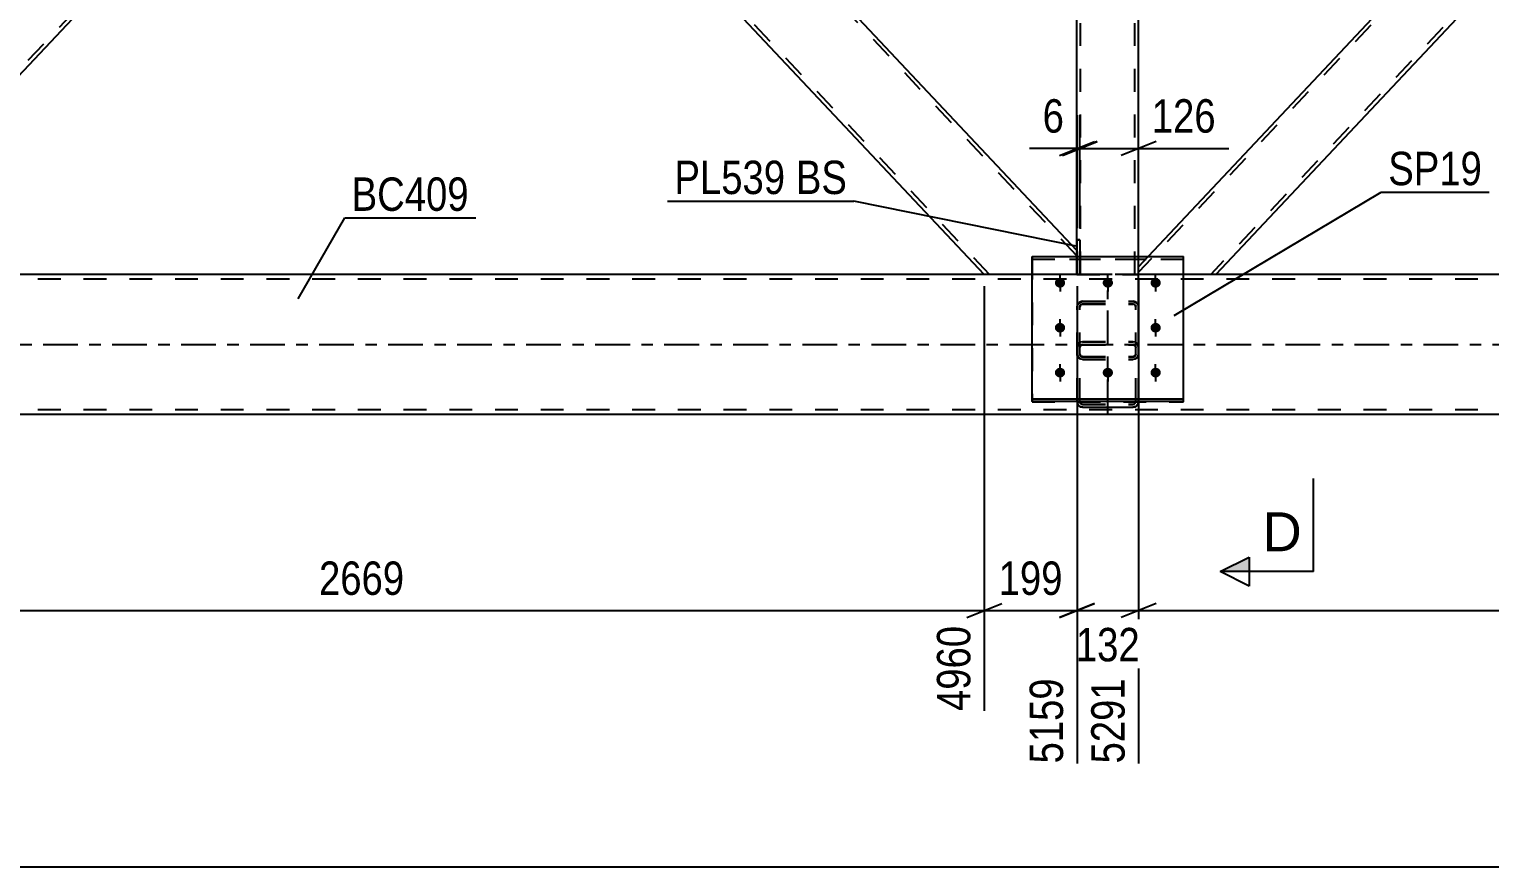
# Model space of a CAD drawing. Header units: millimetres. Extents: x 0 to 1189, y 0 to 841.
# Drawn here: x 130.6 to 255.8, y 453.8 to 525.6 of the extents above; entities that cross this region are included whole.
import ezdxf

# ---------------------------------------------------------------- set-up
doc = ezdxf.new("R2010")
doc.units = ezdxf.units.MM
doc.linetypes.add('DXK_LINE_DOT2', pattern=[3.9198, 1.9599, -1.9599])
doc.linetypes.add('DXK_LINE_DOT3', pattern=[5.9187, 2.979, -0.9799, 0.9799, -0.9799])
doc.styles.add('Arial', font='ARIAL.TTF', dxfattribs={"height": 0.2})
doc.styles.add('Arial Narrow', font='ARIALN.TTF', dxfattribs={"height": 0.2})

# ---------------------------------------------------------------- blocks, each defined once
blk = doc.blocks.new('Part-761554047-3753 - 3598')
at = {"color": 2, "linetype": 'Continuous'}
for p, q in [((168.01, 562.38), (163.07, 557.12)), ((220.43, 506.64), (168.01, 562.38)), ((212.49, 504.58), (163.07, 557.12)), ((220.43, 506.64), (220.43, 506.12)), ((216.58, 504.58), (212.55, 504.58))]:
    blk.add_line(p, q, dxfattribs=at)
at = {"color": 7, "linetype": 'DXK_LINE_DOT2'}
for p, q in [((220.43, 506.17), (167.79, 562.14)), ((163.29, 557.36), (163.31, 557.37)), ((212.93, 504.58), (163.29, 557.36)), ((220.43, 504.58), (220.43, 506.12)), ((212.55, 504.58), (212.49, 504.58)), ((220.43, 504.58), (216.58, 504.58))]:
    blk.add_line(p, q, dxfattribs=at)
blk = doc.blocks.new('Part-761554047-3668 - 3598')
at = {"color": 7, "linetype": 'DXK_LINE_DOT2'}
for p, q in [((225.71, 620.18), (220.43, 620.18)), ((220.43, 618.12), (220.43, 620.18)), ((220.75, 504.58), (220.75, 620.18)), ((225.39, 504.58), (225.39, 620.18)), ((225.71, 619.52), (225.71, 620.18)), ((220.43, 504.58), (220.43, 506.64)), ((225.71, 504.58), (225.71, 506.12)), ((220.43, 504.58), (225.71, 504.58))]:
    blk.add_line(p, q, dxfattribs=at)
at = {"color": 2, "linetype": 'Continuous'}
for p, q in [((225.71, 506.12), (225.71, 619.52)), ((220.43, 506.64), (220.43, 618.12))]:
    blk.add_line(p, q, dxfattribs=at)
blk = doc.blocks.new('Part-761554047-3856 - 3598')
at = {"color": 7, "linetype": 'DXK_LINE_DOT2'}
for p, q in [((682.07, 504.18), (84.43, 504.18)), ((682.07, 504.58), (100.43, 504.58)), ((229.58, 504.58), (212.55, 504.58)), ((682.07, 492.98), (84.43, 492.98))]:
    blk.add_line(p, q, dxfattribs=at)
at = {"color": 2, "linetype": 'Continuous'}
for p, q in [((212.55, 504.58), (113.59, 504.58)), ((456.58, 504.58), (229.58, 504.58)), ((677.27, 492.58), (84.43, 492.58))]:
    blk.add_line(p, q, dxfattribs=at)
at = {"color": 7, "linetype": 'DXK_LINE_DOT3'}
blk.add_line((84.43, 498.58), (682.07, 498.58), dxfattribs=at)
blk = doc.blocks.new('Part-761554047-3663 - 3598')
at = {"color": 7, "linetype": 'DXK_LINE_DOT2'}
for p, q in [((334.25, 620.18), (225.71, 504.77)), ((340.43, 619.98), (231.9, 504.58)), ((340.43, 620.18), (333.81, 620.18)), ((283.07, 566.23), (279.45, 562.38)), ((286.7, 562.38), (283.07, 558.52)), ((226.54, 506.12), (225.71, 505.24)), ((225.71, 504.58), (225.71, 505.24)), ((232.34, 504.58), (225.71, 504.58))]:
    blk.add_line(p, q, dxfattribs=at)
at = {"color": 2, "linetype": 'Continuous'}
for p, q in [((333.81, 620.18), (283.07, 566.23)), ((340.43, 619.52), (340.43, 620.18)), ((340.43, 619.52), (286.7, 562.38)), ((279.45, 562.38), (226.54, 506.12)), ((283.07, 558.52), (232.34, 504.58))]:
    blk.add_line(p, q, dxfattribs=at)
blk = doc.blocks.new('Part-761554047-3688 - 3598')
at = {"color": 7, "linetype": 'DXK_LINE_DOT2'}
for p, q in [((212.93, 620.18), (105.71, 506.17)), ((212.55, 620.18), (212.49, 620.18)), ((220.43, 618.58), (113.22, 504.58)), ((163.07, 567.63), (158.13, 562.38)), ((168.01, 562.38), (163.07, 557.12)), ((105.71, 505.71), (105.71, 506.64)), ((112.78, 504.58), (113.4, 504.58)), ((113.66, 504.58), (113.59, 504.58))]:
    blk.add_line(p, q, dxfattribs=at)
at = {"color": 2, "linetype": 'Continuous'}
for p, q in [((212.49, 620.18), (163.07, 567.63)), ((220.43, 620.18), (212.55, 620.18)), ((220.43, 618.12), (220.43, 620.18)), ((220.43, 618.12), (168.01, 562.38)), ((158.13, 562.38), (105.71, 506.64)), ((163.07, 557.12), (113.66, 504.58)), ((105.71, 504.58), (105.71, 505.71)), ((112.78, 504.58), (105.71, 504.58)), ((113.59, 504.58), (112.78, 504.58)), ((113.59, 504.58), (113.59, 504.58))]:
    blk.add_line(p, q, dxfattribs=at)
blk = doc.blocks.new('Part-761554047-3795 - 3598')
at = {"color": 7, "linetype": 'DXK_LINE_DOT2'}
for p, q in [((220.74, 502.24), (220.58, 502.14)), ((220.92, 502.28), (220.74, 502.24)), ((220.92, 502.28), (225.24, 502.28)), ((225.43, 502.24), (225.24, 502.28)), ((225.58, 502.14), (225.43, 502.24)), ((220.48, 502), (220.44, 501.83)), ((220.44, 493.72), (220.44, 501.83)), ((220.58, 502.14), (220.48, 502)), ((220.68, 501.83), (220.7, 501.91)), ((220.68, 493.72), (220.68, 501.83)), ((220.7, 501.91), (220.75, 501.98)), ((220.75, 501.98), (220.83, 502.03)), ((220.83, 502.03), (220.92, 502.05)), ((220.92, 502.05), (225.24, 502.05)), ((225.24, 502.05), (225.33, 502.03)), ((225.33, 502.03), (225.41, 501.98)), ((225.41, 501.98), (225.46, 501.91)), ((225.46, 501.91), (225.48, 501.83)), ((225.48, 493.72), (225.48, 501.83)), ((225.69, 502), (225.58, 502.14)), ((225.72, 501.83), (225.69, 502)), ((225.72, 493.72), (225.72, 501.83)), ((220.44, 498.32), (220.48, 498.51)), ((220.75, 498.5), (220.7, 498.42)), ((220.74, 498.79), (220.92, 498.83)), ((220.83, 498.55), (220.75, 498.5)), ((220.92, 498.57), (220.83, 498.55)), ((220.92, 498.83), (225.24, 498.83)), ((220.92, 498.57), (225.24, 498.57)), ((225.24, 498.83), (225.43, 498.79)), ((225.33, 498.55), (225.24, 498.57)), ((225.41, 498.5), (225.33, 498.55)), ((225.46, 498.42), (225.41, 498.5)), ((225.69, 498.51), (225.72, 498.32)), ((220.44, 497.77), (220.48, 497.59)), ((220.48, 497.59), (220.58, 497.45)), ((220.58, 497.45), (220.74, 497.35)), ((220.7, 498.42), (220.68, 498.32)), ((220.7, 497.68), (220.68, 497.77)), ((220.75, 497.61), (220.7, 497.68)), ((220.74, 497.35), (220.92, 497.31)), ((220.83, 497.56), (220.75, 497.61)), ((220.92, 497.54), (220.83, 497.56)), ((220.92, 497.54), (225.24, 497.54)), ((220.92, 497.31), (225.24, 497.31)), ((225.33, 497.56), (225.24, 497.54)), ((225.24, 497.31), (225.43, 497.35)), ((225.41, 497.61), (225.33, 497.56)), ((225.46, 497.68), (225.41, 497.61)), ((225.43, 497.35), (225.58, 497.45)), ((225.48, 498.32), (225.46, 498.42)), ((225.48, 497.77), (225.46, 497.68)), ((225.58, 497.45), (225.69, 497.59)), ((225.69, 497.59), (225.72, 497.77)), ((220.45, 493.69), (220.44, 493.72)), ((220.68, 493.72), (220.7, 493.62)), ((220.7, 493.62), (220.75, 493.54)), ((220.75, 493.54), (220.83, 493.49)), ((220.83, 493.49), (220.92, 493.47)), ((220.92, 493.47), (225.24, 493.47)), ((225.24, 493.47), (225.33, 493.49)), ((225.33, 493.49), (225.41, 493.54)), ((225.41, 493.54), (225.46, 493.62)), ((225.46, 493.62), (225.48, 493.72)), ((225.72, 493.72), (225.72, 493.69))]:
    blk.add_line(p, q, dxfattribs=at)
at = {"color": 7, "linetype": 'DXK_LINE_DOT3'}
blk.add_line((223.08, 492.6), (223.08, 503.22), dxfattribs=at)
at = {"color": 2, "linetype": 'Continuous'}
for p, q in [((220.48, 493.53), (220.45, 493.69)), ((225.72, 493.69), (225.69, 493.53)), ((220.92, 493.21), (220.74, 493.25)), ((220.92, 493.21), (225.24, 493.21)), ((225.43, 493.25), (225.24, 493.21))]:
    blk.add_line(p, q, dxfattribs=at)
at = {"color": 7, "linetype": 'DXK_LINE_DOT2'}
for centre, start, end in [((220.94, 498.34), 114.3199, 159.2417), ((225.22, 498.34), 20.7583, 65.6801)]:
    blk.add_arc(centre, 0.496, start, end, dxfattribs=at)
at = {"color": 2, "linetype": 'Continuous'}
for centre, start, end in [((220.94, 493.7), 200.7583, 245.6801), ((225.22, 493.7), 294.3199, 339.2417)]:
    blk.add_arc(centre, 0.496, start, end, dxfattribs=at)
blk = doc.blocks.new('Part-761554047-3813 - 3598')
at = {"color": 7, "linetype": 'DXK_LINE_DOT2'}
for p, q in [((220.74, 502.22), (220.92, 502.25)), ((220.92, 502.25), (225.24, 502.25)), ((225.24, 502.25), (225.43, 502.22)), ((220.44, 501.8), (220.48, 501.97)), ((220.44, 493.7), (220.44, 501.8)), ((220.48, 501.97), (220.58, 502.12)), ((220.58, 502.12), (220.74, 502.22)), ((220.7, 501.89), (220.68, 501.8)), ((220.68, 493.7), (220.68, 501.8)), ((220.75, 501.96), (220.7, 501.89)), ((220.83, 502.01), (220.75, 501.96)), ((220.92, 502.03), (220.83, 502.01)), ((220.92, 502.03), (225.24, 502.03)), ((225.33, 502.01), (225.24, 502.03)), ((225.41, 501.96), (225.33, 502.01)), ((225.46, 501.89), (225.41, 501.96)), ((225.43, 502.22), (225.58, 502.12)), ((225.48, 501.8), (225.46, 501.89)), ((225.48, 493.7), (225.48, 501.8)), ((225.58, 502.12), (225.69, 501.97)), ((225.69, 501.97), (225.72, 501.8)), ((225.72, 493.7), (225.72, 501.8)), ((220.48, 498.49), (220.44, 498.3)), ((220.7, 498.39), (220.75, 498.48)), ((220.92, 498.81), (220.74, 498.77)), ((220.75, 498.48), (220.83, 498.53)), ((220.83, 498.53), (220.92, 498.55)), ((220.92, 498.81), (225.24, 498.81)), ((220.92, 498.55), (225.24, 498.55)), ((225.43, 498.77), (225.24, 498.81)), ((225.24, 498.55), (225.33, 498.53)), ((225.33, 498.53), (225.41, 498.48)), ((225.41, 498.48), (225.46, 498.39)), ((225.72, 498.3), (225.69, 498.49)), ((220.48, 497.57), (220.44, 497.74)), ((220.58, 497.42), (220.48, 497.57)), ((220.74, 497.33), (220.58, 497.42)), ((220.68, 498.3), (220.7, 498.39)), ((220.68, 497.74), (220.7, 497.66)), ((220.7, 497.66), (220.75, 497.58)), ((220.92, 497.29), (220.74, 497.33)), ((220.75, 497.58), (220.83, 497.53)), ((220.83, 497.53), (220.92, 497.52)), ((220.92, 497.52), (225.24, 497.52)), ((220.92, 497.29), (225.24, 497.29)), ((225.24, 497.52), (225.33, 497.53)), ((225.43, 497.33), (225.24, 497.29)), ((225.33, 497.53), (225.41, 497.58)), ((225.41, 497.58), (225.46, 497.66)), ((225.58, 497.42), (225.43, 497.33)), ((225.46, 498.39), (225.48, 498.3)), ((225.46, 497.66), (225.48, 497.74)), ((225.69, 497.57), (225.58, 497.42)), ((225.72, 497.74), (225.69, 497.57)), ((220.44, 493.7), (220.48, 493.5)), ((220.7, 493.6), (220.68, 493.7)), ((220.75, 493.52), (220.7, 493.6)), ((220.83, 493.46), (220.75, 493.52)), ((225.41, 493.52), (225.33, 493.46)), ((225.46, 493.6), (225.41, 493.52)), ((225.48, 493.7), (225.46, 493.6)), ((225.69, 493.5), (225.72, 493.7)), ((220.74, 493.23), (220.92, 493.19)), ((220.92, 493.44), (220.83, 493.46)), ((220.92, 493.44), (225.24, 493.44)), ((220.92, 493.19), (225.24, 493.19)), ((225.33, 493.46), (225.24, 493.44)), ((225.24, 493.19), (225.43, 493.23))]:
    blk.add_line(p, q, dxfattribs=at)
for centre, start, end in [((220.94, 498.31), 114.3199, 159.2417), ((225.22, 498.31), 20.7583, 65.6801), ((220.94, 493.68), 200.7583, 245.6801), ((225.22, 493.68), 294.3199, 339.2417)]:
    blk.add_arc(centre, 0.496, start, end, dxfattribs=at)
blk = doc.blocks.new('Part-761554047-3861 - 3598')
at = {"color": 7, "linetype": 'DXK_LINE_DOT2'}
for p, q in [((220.44, 504.58), (220.44, 507.55)), ((220.68, 507.55), (220.44, 507.55)), ((220.68, 504.58), (220.68, 507.55)), ((220.68, 504.58), (220.44, 504.58))]:
    blk.add_line(p, q, dxfattribs=at)
blk = doc.blocks.new('Part-761554047-3866 - 3598')
at = {"color": 2, "linetype": 'Continuous'}
for p, q in [((220.44, 507.55), (220.68, 507.55)), ((220.44, 506.12), (220.44, 507.55)), ((220.68, 507.55), (220.68, 506.12))]:
    blk.add_line(p, q, dxfattribs=at)
at = {"color": 7, "linetype": 'DXK_LINE_DOT2'}
for p, q in [((220.44, 504.58), (220.44, 506.12)), ((220.68, 504.58), (220.68, 506.12)), ((220.44, 504.58), (220.68, 504.58))]:
    blk.add_line(p, q, dxfattribs=at)
blk = doc.blocks.new('Part-761554047-3878 - 3598')
at = {"color": 7, "linetype": 'DXK_LINE_DOT2'}
for p, q in [((229.58, 506.1), (216.58, 506.1)), ((216.58, 506.1), (216.58, 493.66)), ((229.58, 493.66), (229.58, 506.1)), ((229.58, 505.88), (216.58, 505.88)), ((229.58, 493.88), (216.58, 493.88)), ((216.58, 493.66), (229.58, 493.66))]:
    blk.add_line(p, q, dxfattribs=at)
blk = doc.blocks.new('Part-761554047-3883 - 3598')
at = {"color": 2, "linetype": 'Continuous'}
for p, q in [((216.58, 506.12), (229.58, 506.12)), ((216.58, 493.69), (216.58, 506.12)), ((229.58, 493.69), (229.58, 506.12)), ((216.58, 493.91), (229.58, 493.91)), ((229.58, 493.69), (216.58, 493.69))]:
    blk.add_line(p, q, dxfattribs=at)
at = {"color": 7, "linetype": 'DXK_LINE_DOT2'}
blk.add_line((216.58, 505.9), (229.58, 505.9), dxfattribs=at)
blk = doc.blocks.new('Bolt-761554047-3938 - 3598')
at = {"linetype": 'Continuous'}
for points in [[(218.98, 503.45), (218.89, 503.46), (218.8, 503.49), (218.72, 503.53), (218.66, 503.59), (218.6, 503.66), (218.56, 503.74), (218.54, 503.82), (218.54, 503.91), (218.56, 503.99), (218.6, 504.07), (218.66, 504.14), (218.72, 504.2), (218.8, 504.24), (218.89, 504.27), (218.98, 504.28), (219.07, 504.27), (219.16, 504.24), (219.24, 504.2), (219.31, 504.14), (219.36, 504.07), (219.4, 503.99), (219.42, 503.91), (219.42, 503.82), (219.4, 503.74), (219.36, 503.66), (219.31, 503.59), (219.24, 503.53), (219.16, 503.49), (219.07, 503.46)], [(223.08, 503.45), (222.99, 503.46), (222.9, 503.49), (222.82, 503.53), (222.76, 503.59), (222.7, 503.66), (222.66, 503.74), (222.64, 503.82), (222.64, 503.91), (222.66, 503.99), (222.7, 504.07), (222.76, 504.14), (222.82, 504.2), (222.9, 504.24), (222.99, 504.27), (223.08, 504.28), (223.17, 504.27), (223.26, 504.24), (223.34, 504.2), (223.41, 504.14), (223.46, 504.07), (223.5, 503.99), (223.52, 503.91), (223.52, 503.82), (223.5, 503.74), (223.46, 503.66), (223.41, 503.59), (223.34, 503.53), (223.26, 503.49), (223.17, 503.46)], [(227.18, 503.45), (227.09, 503.46), (227, 503.49), (226.92, 503.53), (226.86, 503.59), (226.8, 503.66), (226.76, 503.74), (226.74, 503.82), (226.74, 503.91), (226.76, 503.99), (226.8, 504.07), (226.86, 504.14), (226.92, 504.2), (227, 504.24), (227.09, 504.27), (227.18, 504.28), (227.27, 504.27), (227.36, 504.24), (227.44, 504.2), (227.51, 504.14), (227.56, 504.07), (227.6, 503.99), (227.62, 503.91), (227.62, 503.82), (227.6, 503.74), (227.56, 503.66), (227.51, 503.59), (227.44, 503.53), (227.36, 503.49), (227.27, 503.46)], [(218.98, 499.6), (218.89, 499.61), (218.8, 499.64), (218.72, 499.68), (218.66, 499.74), (218.6, 499.81), (218.56, 499.89), (218.54, 499.97), (218.54, 500.06), (218.56, 500.14), (218.6, 500.22), (218.66, 500.29), (218.72, 500.35), (218.8, 500.39), (218.89, 500.42), (218.98, 500.43), (219.07, 500.42), (219.16, 500.39), (219.24, 500.35), (219.31, 500.29), (219.36, 500.22), (219.4, 500.14), (219.42, 500.06), (219.42, 499.97), (219.4, 499.89), (219.36, 499.81), (219.31, 499.74), (219.24, 499.68), (219.16, 499.64), (219.07, 499.61)], [(227.18, 499.6), (227.09, 499.61), (227, 499.64), (226.92, 499.68), (226.86, 499.74), (226.8, 499.81), (226.76, 499.89), (226.74, 499.97), (226.74, 500.06), (226.76, 500.14), (226.8, 500.22), (226.86, 500.29), (226.92, 500.35), (227, 500.39), (227.09, 500.42), (227.18, 500.43), (227.27, 500.42), (227.36, 500.39), (227.44, 500.35), (227.51, 500.29), (227.56, 500.22), (227.6, 500.14), (227.62, 500.06), (227.62, 499.97), (227.6, 499.89), (227.56, 499.81), (227.51, 499.74), (227.44, 499.68), (227.36, 499.64), (227.27, 499.61)], [(218.98, 495.75), (218.89, 495.76), (218.8, 495.78), (218.72, 495.83), (218.66, 495.89), (218.6, 495.96), (218.56, 496.03), (218.54, 496.12), (218.54, 496.2), (218.56, 496.29), (218.6, 496.37), (218.66, 496.44), (218.72, 496.5), (218.8, 496.54), (218.89, 496.57), (218.98, 496.58), (219.07, 496.57), (219.16, 496.54), (219.24, 496.5), (219.31, 496.44), (219.36, 496.37), (219.4, 496.29), (219.42, 496.2), (219.42, 496.12), (219.4, 496.03), (219.36, 495.96), (219.31, 495.89), (219.24, 495.83), (219.16, 495.78), (219.07, 495.76)], [(223.08, 495.75), (222.99, 495.76), (222.9, 495.78), (222.82, 495.83), (222.76, 495.89), (222.7, 495.96), (222.66, 496.03), (222.64, 496.12), (222.64, 496.2), (222.66, 496.29), (222.7, 496.37), (222.76, 496.44), (222.82, 496.5), (222.9, 496.54), (222.99, 496.57), (223.08, 496.58), (223.17, 496.57), (223.26, 496.54), (223.34, 496.5), (223.41, 496.44), (223.46, 496.37), (223.5, 496.29), (223.52, 496.2), (223.52, 496.12), (223.5, 496.03), (223.46, 495.96), (223.41, 495.89), (223.34, 495.83), (223.26, 495.78), (223.17, 495.76)], [(227.18, 495.75), (227.09, 495.76), (227, 495.78), (226.92, 495.83), (226.86, 495.89), (226.8, 495.96), (226.76, 496.03), (226.74, 496.12), (226.74, 496.2), (226.76, 496.29), (226.8, 496.37), (226.86, 496.44), (226.92, 496.5), (227, 496.54), (227.09, 496.57), (227.18, 496.58), (227.27, 496.57), (227.36, 496.54), (227.44, 496.5), (227.51, 496.44), (227.56, 496.37), (227.6, 496.29), (227.62, 496.2), (227.62, 496.12), (227.6, 496.03), (227.56, 495.96), (227.51, 495.89), (227.44, 495.83), (227.36, 495.78), (227.27, 495.76)]]:
    blk.add_hatch(color=1, dxfattribs=at).paths.add_polyline_path(points)
at = {"color": 1, "linetype": 'Continuous'}
for p, q in [((218.98, 503.47), (218.98, 504.61)), ((223.08, 503.47), (223.08, 504.61)), ((227.18, 503.47), (227.18, 504.61)), ((218.98, 499.62), (218.98, 500.75)), ((227.18, 499.62), (227.18, 500.75)), ((218.98, 495.76), (218.98, 496.9)), ((223.08, 495.76), (223.08, 496.9)), ((227.18, 495.76), (227.18, 496.9))]:
    blk.add_line(p, q, dxfattribs=at)
blk = doc.blocks.new('Bolt-761554047-3959 - 3598')
at = {"color": 1, "linetype": 'DXK_LINE_DOT2'}
for p, q in [((218.98, 504.24), (218.98, 503.11)), ((223.08, 504.24), (223.08, 503.11)), ((227.18, 504.24), (227.18, 503.11)), ((218.98, 500.39), (218.98, 499.25)), ((227.18, 500.39), (227.18, 499.25)), ((218.98, 496.54), (218.98, 495.4)), ((223.08, 496.54), (223.08, 495.4)), ((227.18, 496.54), (227.18, 495.4))]:
    blk.add_line(p, q, dxfattribs=at)
blk = doc.blocks.new('StraightDimension-761554047-4630 - 3598')
at = {"color": 7, "linetype": 'Continuous'}
for p, q in [((220.68, 508.55), (220.68, 518.25)), ((225.72, 498.72), (225.72, 518.25)), ((219.18, 514.8), (222.18, 516)), ((220.68, 515.4), (225.72, 515.4)), ((227.22, 516), (224.22, 514.8)), ((225.72, 515.4), (233.46, 515.4)), ((225.72, 515.4), (233.46, 515.4))]:
    blk.add_line(p, q, dxfattribs=at)
at = {"color": 0}
blk.add_wipeout([(232.93, 516.15), (232.93, 520.35), (226.25, 520.35), (226.25, 516.15)], dxfattribs=at)
at = {"color": 3, "style": 'Arial Narrow'}
blk.add_text('126', height=2.863, dxfattribs=at).set_placement((226.85, 516.75))
blk = doc.blocks.new('StraightDimension-761554047-4139 - 3598')
at = {"color": 7, "linetype": 'Continuous'}
blk.add_line((62.53, 453.77), (723.07, 453.77), dxfattribs=at)
blk = doc.blocks.new('StraightDimension-761554047-4619 - 3598')
at = {"color": 7, "linetype": 'Continuous'}
for p, q in [((220.44, 508.55), (220.44, 518.25)), ((220.68, 508.55), (220.68, 518.25)), ((220.44, 515.4), (216.36, 515.4)), ((220.44, 515.4), (216.36, 515.4)), ((218.94, 514.8), (221.94, 516)), ((222.18, 516), (219.18, 514.8)), ((220.44, 515.4), (220.68, 515.4))]:
    blk.add_line(p, q, dxfattribs=at)
at = {"color": 0}
blk.add_wipeout([(219.92, 516.15), (219.92, 520.35), (216.89, 520.35), (216.89, 516.15)], dxfattribs=at)
at = {"color": 3, "style": 'Arial Narrow'}
blk.add_text('6', height=2.86, dxfattribs=at).set_placement((217.49, 516.75))
blk = doc.blocks.new('StraightDimension-761554047-8352 - 3598')
at = {"color": 7, "linetype": 'Continuous'}
for p, q in [((225.72, 504.24), (225.72, 462.64)), ((333.81, 503.58), (333.81, 467.14)), ((227.22, 476.35), (224.22, 475.15)), ((332.31, 475.15), (335.31, 476.35)), ((225.72, 475.75), (333.81, 475.75))]:
    blk.add_line(p, q, dxfattribs=at)
at = {"color": 0}
blk.add_wipeout([(284.02, 476.5), (284.02, 480.7), (275.51, 480.7), (275.51, 476.5)], dxfattribs=at)
at = {"color": 3, "style": 'Arial Narrow'}
blk.add_text('2702', height=2.863, dxfattribs=at).set_placement((276.11, 477.1))
at = {"color": 0, "linetype": 'Continuous'}
blk.add_wipeout([(333.21, 475.05), (329.01, 475.05), (329.01, 466.54), (333.21, 466.54)], dxfattribs=at)
at = {"color": 3, "linetype": 'Continuous', "style": 'Arial Narrow'}
blk.add_text('7993', height=2.863, rotation=90.0002, dxfattribs=at).set_placement((332.61, 467.14))
blk = doc.blocks.new('StraightDimension-761554047-8353 - 3598')
at = {"color": 7, "linetype": 'Continuous'}
for p, q in [((220.44, 503.58), (220.44, 462.64)), ((225.72, 504.24), (225.72, 462.64)), ((218.94, 475.15), (221.94, 476.35)), ((227.22, 476.35), (224.22, 475.15)), ((220.44, 475.75), (225.72, 475.75))]:
    blk.add_line(p, q, dxfattribs=at)
at = {"color": 0}
blk.add_wipeout([(226.42, 470.8), (226.42, 475), (219.74, 475), (219.74, 470.8)], dxfattribs=at)
at = {"color": 3, "style": 'Arial Narrow'}
blk.add_text('132', height=2.863, dxfattribs=at).set_placement((220.34, 471.4))
at = {"color": 0, "linetype": 'Continuous'}
blk.add_wipeout([(225.12, 470.55), (220.92, 470.55), (220.92, 462.04), (225.12, 462.04)], dxfattribs=at)
at = {"color": 3, "linetype": 'Continuous', "style": 'Arial Narrow'}
blk.add_text('5291', height=2.863, rotation=90.0002, dxfattribs=at).set_placement((224.52, 462.64))
blk = doc.blocks.new('StraightDimension-761554047-8354 - 3598')
at = {"color": 7, "linetype": 'Continuous'}
for p, q in [((212.49, 503.58), (212.49, 467.14)), ((220.44, 503.58), (220.44, 462.64)), ((210.99, 475.15), (213.99, 476.35)), ((221.94, 476.35), (218.94, 475.15)), ((212.49, 475.75), (220.44, 475.75))]:
    blk.add_line(p, q, dxfattribs=at)
at = {"color": 0}
blk.add_wipeout([(219.81, 476.5), (219.81, 480.7), (213.12, 480.7), (213.12, 476.5)], dxfattribs=at)
at = {"color": 0, "linetype": 'Continuous'}
blk.add_wipeout([(219.84, 470.55), (215.64, 470.55), (215.64, 462.04), (219.84, 462.04)], dxfattribs=at)
at = {"color": 3, "style": 'Arial Narrow'}
blk.add_text('199', height=2.863, dxfattribs=at).set_placement((213.72, 477.1))
at = {"color": 3, "linetype": 'Continuous', "style": 'Arial Narrow'}
blk.add_text('5159', height=2.863, rotation=90.0002, dxfattribs=at).set_placement((219.24, 462.64))
blk = doc.blocks.new('StraightDimension-761554047-8355 - 3598')
at = {"color": 7, "linetype": 'Continuous'}
for p, q in [((105.71, 503.58), (105.71, 467.14)), ((212.49, 503.58), (212.49, 467.14)), ((107.21, 476.35), (104.21, 475.15)), ((210.99, 475.15), (213.99, 476.35)), ((105.71, 475.75), (212.49, 475.75))]:
    blk.add_line(p, q, dxfattribs=at)
at = {"color": 0}
blk.add_wipeout([(163.36, 476.5), (163.36, 480.7), (154.84, 480.7), (154.84, 476.5)], dxfattribs=at)
at = {"color": 3, "style": 'Arial Narrow'}
blk.add_text('2669', height=2.863, dxfattribs=at).set_placement((155.44, 477.1))
at = {"color": 0, "linetype": 'Continuous'}
blk.add_wipeout([(211.89, 475.05), (207.69, 475.05), (207.69, 466.54), (211.89, 466.54)], dxfattribs=at)
at = {"color": 3, "linetype": 'Continuous', "style": 'Arial Narrow'}
blk.add_text('4960', height=2.863, rotation=90.0002, dxfattribs=at).set_placement((211.29, 467.14))
blk = doc.blocks.new('Mark-761554047-3852 - 3598')
at = {"color": 0}
blk.add_wipeout([(168.28, 510.04), (168.28, 513.04), (158.24, 513.04), (158.24, 510.04)], dxfattribs=at)
blk.add_wipeout([(168.28, 510.04), (168.28, 513.04), (158.24, 513.04), (158.24, 510.04)], dxfattribs=at)
at = {"color": 30, "linetype": 'Continuous'}
for p, q in [((153.66, 502.5), (157.64, 509.44)), ((157.64, 509.44), (168.88, 509.44))]:
    blk.add_line(p, q, dxfattribs=at)
at = {"color": 3, "style": 'Arial Narrow'}
blk.add_text('BC409', height=2.863, dxfattribs=at).set_placement((158.24, 510.04))
blk = doc.blocks.new('MarkSet-761554047-5119 - 3598')
at = {"color": 0}
for points in [[(195.43, 511.48), (195.43, 514.48), (185.92, 514.48), (185.92, 511.48)], [(200.71, 511.48), (200.71, 514.48), (196.33, 514.48), (196.33, 511.48)]]:
    blk.add_wipeout(points, dxfattribs=at)
for points in [[(195.43, 511.48), (195.43, 514.48), (185.92, 514.48), (185.92, 511.48)], [(200.71, 511.48), (200.71, 514.48), (196.33, 514.48), (196.33, 511.48)]]:
    blk.add_wipeout(points, dxfattribs=at)
at = {"color": 30, "linetype": 'Continuous'}
for p in [(185.32, 510.88), (220.5, 506.98)]:
    blk.add_line(p, (201.31, 510.88), dxfattribs=at)
at = {"color": 3, "style": 'Arial Narrow'}
for s, p in [('PL539', (185.92, 511.48)), ('BS', (196.33, 511.48))]:
    blk.add_text(s, height=2.863, dxfattribs=at).set_placement(p)
blk = doc.blocks.new('Mark-761554047-3879 - 3598')
at = {"color": 0}
blk.add_wipeout([(255.17, 512.24), (255.17, 515.24), (247.13, 515.24), (247.13, 512.24)], dxfattribs=at)
blk.add_wipeout([(255.17, 512.24), (255.17, 515.24), (247.13, 515.24), (247.13, 512.24)], dxfattribs=at)
at = {"color": 30, "linetype": 'Continuous'}
for p, q in [((228.78, 501.05), (246.53, 511.64)), ((246.53, 511.64), (255.77, 511.64))]:
    blk.add_line(p, q, dxfattribs=at)
at = {"color": 3, "style": 'Arial Narrow'}
blk.add_text('SP19', height=2.863, dxfattribs=at).set_placement((247.13, 512.24))
blk = doc.blocks.new('SectionMark-761554047-4982 - 3598')
at = {"linetype": 'Continuous'}
for points in [[(235.21, 656.31), (235.21, 655.06), (232.71, 656.31)], [(235.21, 480.34), (235.21, 479.09), (232.71, 479.09)]]:
    blk.add_hatch(color=6, dxfattribs=at).paths.add_polyline_path(points)
at = {"color": 6, "linetype": 'Continuous'}
for p, q in [((232.71, 656.31), (235.21, 657.56)), ((235.21, 655.06), (235.21, 657.56)), ((240.71, 656.31), (232.71, 656.31)), ((232.71, 656.31), (235.21, 655.06)), ((240.71, 656.31), (240.71, 648.31)), ((240.71, 479.09), (240.71, 487.09)), ((232.71, 479.09), (235.21, 480.34)), ((235.21, 480.34), (235.21, 477.84)), ((240.71, 479.09), (232.71, 479.09)), ((235.21, 477.84), (232.71, 479.09))]:
    blk.add_line(p, q, dxfattribs=at)
at = {"color": 0, "linetype": 'Continuous'}
for points in [[(239.71, 651.06), (239.71, 654.56), (236.34, 654.56), (236.34, 651.06)], [(239.71, 480.84), (239.71, 484.34), (236.34, 484.34), (236.34, 480.84)]]:
    blk.add_wipeout(points, dxfattribs=at)
at = {"color": 3, "linetype": 'Continuous', "style": 'Arial'}
for p in [(236.34, 651.06), (236.34, 480.84)]:
    blk.add_text('D', height=3.34, dxfattribs=at).set_placement(p)

msp = doc.modelspace()

# ---------------------------------------------------------------- block references
for name in ['Part-761554047-3688 - 3598', 'Part-761554047-3668 - 3598', 'Part-761554047-3663 - 3598', 'Part-761554047-3753 - 3598', 'Part-761554047-3861 - 3598', 'Part-761554047-3866 - 3598', 'Part-761554047-3883 - 3598', 'Part-761554047-3878 - 3598', 'Part-761554047-3856 - 3598', 'Bolt-761554047-3938 - 3598', 'Bolt-761554047-3959 - 3598', 'Part-761554047-3795 - 3598', 'Part-761554047-3813 - 3598']:
    msp.add_blockref(name, (0, 0))

# ---------------------------------------------------------------- next in the draw order: block references
msp.add_blockref('StraightDimension-761554047-4630 - 3598', (0, 0))

# ---------------------------------------------------------------- next in the draw order: block references
msp.add_blockref('StraightDimension-761554047-4139 - 3598', (0, 0))

# ---------------------------------------------------------------- next in the draw order: block references
for name in ['StraightDimension-761554047-4619 - 3598', 'StraightDimension-761554047-8352 - 3598']:
    msp.add_blockref(name, (0, 0))

# ---------------------------------------------------------------- next in the draw order: block references
for name in ['Mark-761554047-3879 - 3598', 'MarkSet-761554047-5119 - 3598', 'StraightDimension-761554047-8353 - 3598']:
    msp.add_blockref(name, (0, 0))

# ---------------------------------------------------------------- next in the draw order: block references
for name in ['SectionMark-761554047-4982 - 3598', 'StraightDimension-761554047-8354 - 3598']:
    msp.add_blockref(name, (0, 0))

# ---------------------------------------------------------------- next in the draw order: block references
msp.add_blockref('StraightDimension-761554047-8355 - 3598', (0, 0))

# ---------------------------------------------------------------- next in the draw order: block references
msp.add_blockref('Mark-761554047-3852 - 3598', (0, 0))

doc.saveas('drawing.dxf')
